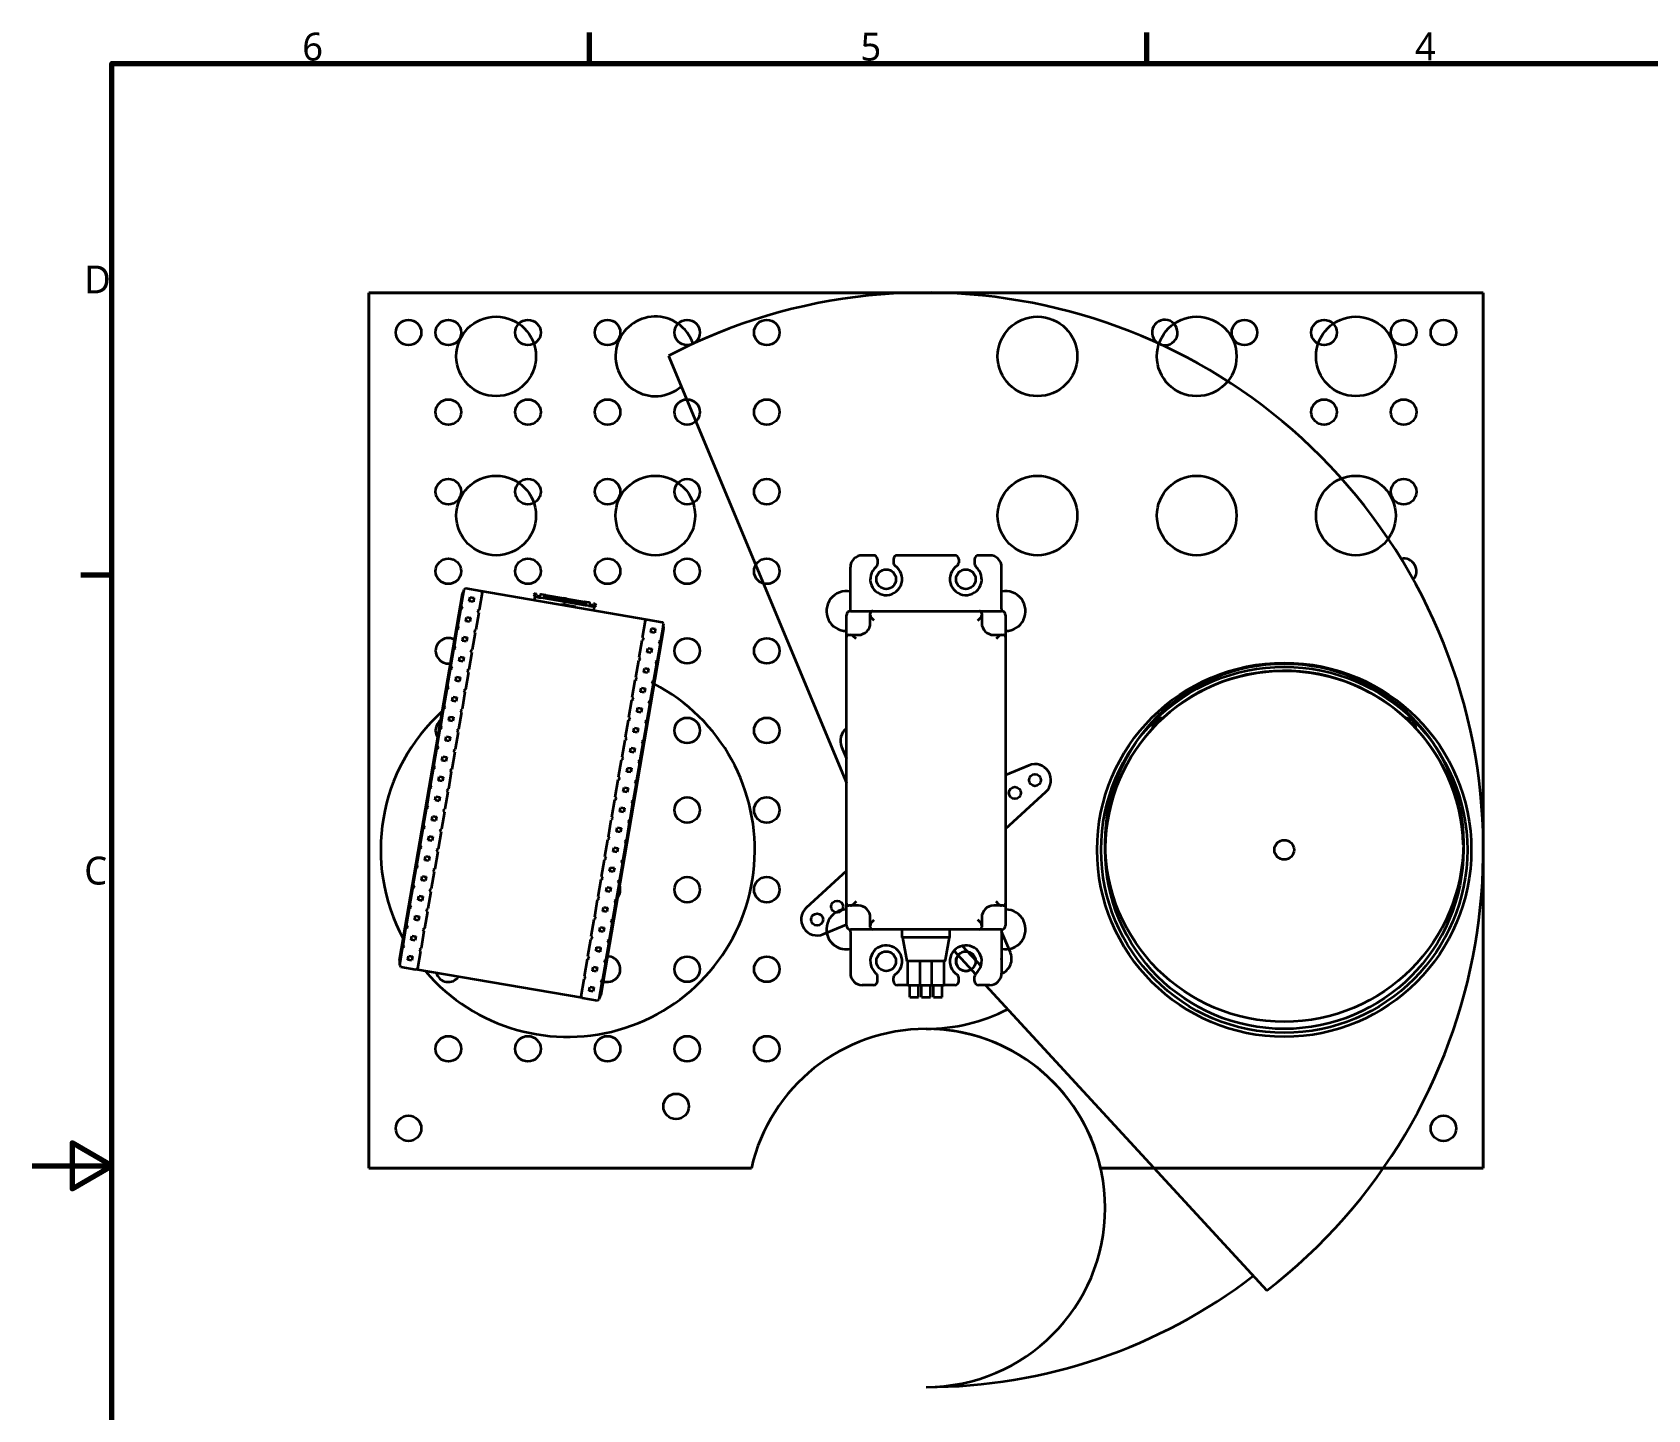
# Model space of a CAD drawing. Header units: millimetres. Extents: x 0 to 420, y 0 to 297.
# Drawn here: x 0 to 202.9, y 117.9 to 290.9 of the extents above; entities that cross this region are included whole.
import ezdxf

# ---------------------------------------------------------------- set-up
doc = ezdxf.new("R2010")
doc.units = ezdxf.units.MM
doc.layers.add('可見 (ISO)', color=7, linetype='Continuous', lineweight=35)
doc.layers.add('圖框 (ISO)', color=1, linetype='Continuous', lineweight=70, true_color=0xff0000)
doc.styles.add('註記文字 (ISO)', font='')
doc.styles.get('註記文字 (ISO)').set_extended_font_data('Microsoft JhengHei')

# ---------------------------------------------------------------- blocks, each defined once
blk = doc.blocks.new('圖框 預設圖框')
at = {"layer": '圖框 (ISO)'}
for p, q in [((70, 287), (70, 290.9)), ((140, 287), (140, 290.9)), ((10, 222.75), (6.1, 222.75))]:
    blk.add_line(p, q, dxfattribs=at)
at = {"layer": '圖框 (ISO)', "flags": 128}
for points in [[(10, 10), (10, 287), (410, 287), (410, 10), (10, 10)], [(0, 148.5), (10, 148.5), (5, 151.39), (5, 145.61), (10, 148.5)]]:
    blk.add_lwpolyline(points, dxfattribs=at)
at = {"layer": '圖框 (ISO)', "char_height": 3.5, "attachment_point": 7, "style": '註記文字 (ISO)'}
for s, insert in [('6', (33.91, 287.34)), ('5', (104.03, 287.34)), ('4', (173.69, 287.4)), ('D', (6.53, 258.13)), ('C', (6.52, 183.81))]:
    blk.add_mtext(s, dxfattribs=dict(at, insert=insert))

msp = doc.modelspace()

# ---------------------------------------------------------------- linework, layer by layer
at = {"layer": '可見 (ISO)'}
for p, q in [((42.26, 258.22), (42.26, 148.22)), ((182.26, 258.22), (42.26, 258.22)), ((42.26, 258.22), (182.26, 258.22)), ((42.26, 148.22), (42.26, 258.22)), ((42.26, 258.22), (42.26, 148.22)), ((182.26, 258.22), (42.26, 258.22)), ((182.26, 148.22), (182.26, 258.22)), ((182.26, 258.22), (182.26, 148.22)), ((182.26, 148.22), (182.26, 258.22)), ((79.9, 250.29), (102.26, 196.62)), ((102.76, 218.52), (102.76, 223.72)), ((105.66, 225.22), (104.26, 225.22)), ((106.16, 224.72), (106.16, 224.14)), ((108.16, 224.72), (108.16, 224.3)), ((115.87, 225.22), (108.66, 225.22)), ((116.37, 224.72), (116.37, 224.3)), ((118.37, 224.72), (118.37, 224.14)), ((120.26, 225.22), (118.87, 225.22)), ((121.76, 218.52), (121.76, 223.72)), ((46.12, 174.32), (54.02, 220.38)), ((53.87, 218.78), (54.24, 220.93)), ((54.45, 221.08), (54.24, 220.93)), ((54.45, 221.08), (56.35, 220.75)), ((54.89, 219.47), (54.98, 219.97)), ((55.4, 219.39), (54.89, 219.47)), ((54.98, 219.97), (55.48, 219.89)), ((55.48, 219.89), (55.4, 219.39)), ((56.5, 220.55), (56.13, 218.39)), ((56.35, 220.75), (77.23, 217.17)), ((56.5, 220.55), (56.35, 220.75)), ((63.19, 220.45), (62.96, 220.26)), ((62.96, 220.26), (63.09, 220.1)), ((63.09, 220.1), (63.17, 220.02)), ((63.09, 219.6), (63.17, 220.02)), ((63.33, 219.99), (63.17, 220.02)), ((63.17, 220.02), (63.17, 220.02)), ((63.32, 220.3), (63.19, 220.45)), ((63.39, 220.21), (63.32, 220.3)), ((63.33, 219.99), (63.85, 219.9)), ((63.75, 220.16), (63.71, 219.92)), ((63.75, 220.16), (63.76, 220.23)), ((64.23, 219.83), (63.85, 219.9)), ((64.5, 220.22), (63.98, 220.31)), ((64.24, 219.9), (64.23, 219.83)), ((66.85, 219.39), (64.23, 219.83)), ((64.28, 220.14), (64.24, 219.9)), ((66.69, 219.61), (64.46, 219.99)), ((64.5, 220.22), (66.73, 219.84)), ((67.14, 219.77), (66.73, 219.84)), ((66.85, 219.39), (66.79, 219.04)), ((66.87, 219.38), (66.81, 219.04)), ((66.85, 219.39), (66.87, 219.46)), ((66.9, 219.69), (66.87, 219.46)), ((66.87, 219.38), (66.88, 219.45)), ((69.49, 218.93), (66.87, 219.38)), ((66.92, 219.68), (66.88, 219.45)), ((67.1, 219.54), (69.33, 219.16)), ((67.14, 219.77), (69.37, 219.39)), ((69.89, 219.3), (69.37, 219.39)), ((69.55, 219.23), (69.51, 219)), ((70.68, 219.17), (70.51, 219.07)), ((70.68, 219.17), (70.83, 218.91)), ((53.44, 216.28), (53.81, 218.43)), ((54.02, 218.57), (53.81, 218.43)), ((53.87, 218.78), (54.02, 218.57)), ((54.47, 216.97), (54.55, 217.47)), ((54.55, 217.47), (55.05, 217.38)), ((55.05, 217.38), (54.97, 216.88)), ((56.07, 218.04), (55.7, 215.89)), ((55.92, 218.25), (56.13, 218.39)), ((56.07, 218.04), (55.92, 218.25)), ((66.45, 219.02), (66.46, 219.1)), ((66.46, 219.1), (66.79, 219.04)), ((66.79, 219.04), (66.78, 218.96)), ((66.81, 219.04), (66.8, 218.96)), ((66.81, 219.04), (68.28, 218.78)), ((68.28, 218.78), (68.27, 218.71)), ((69.49, 218.93), (69.51, 219)), ((69.88, 218.87), (69.49, 218.93)), ((69.88, 218.87), (70.4, 218.78)), ((70.06, 219.07), (70.02, 218.84)), ((70.06, 219.07), (70.07, 219.14)), ((70.56, 218.75), (70.4, 218.78)), ((70.41, 219.01), (70.51, 219.07)), ((70.56, 218.75), (70.49, 218.33)), ((70.66, 218.81), (70.56, 218.75)), ((70.56, 218.75), (70.56, 218.75)), ((70.66, 218.81), (70.83, 218.91)), ((77.23, 217.17), (77.02, 217.03)), ((77.23, 217.17), (79.13, 216.84)), ((102.26, 214.92), (102.26, 217.72)), ((102.76, 218.22), (102.76, 218.52)), ((102.76, 218.22), (105.56, 218.22)), ((105.26, 217.72), (105.26, 217.92)), ((105.26, 216.72), (105.26, 217.72)), ((105.76, 217.02), (105.41, 217.37)), ((105.56, 218.22), (118.96, 218.22)), ((118.76, 217.02), (119.12, 217.37)), ((118.96, 218.22), (121.76, 218.22)), ((119.26, 217.92), (119.26, 217.72)), ((119.26, 217.72), (119.26, 216.72)), ((121.76, 218.52), (121.76, 218.22)), ((122.26, 217.72), (122.26, 214.92)), ((53.02, 213.77), (53.38, 215.93)), ((53.59, 216.07), (53.38, 215.93)), ((53.44, 216.28), (53.59, 216.07)), ((54.97, 216.88), (54.47, 216.97)), ((55.64, 215.54), (55.27, 213.39)), ((55.49, 215.74), (55.7, 215.89)), ((55.64, 215.54), (55.49, 215.74)), ((79.3, 216.04), (71.4, 169.98)), ((76.66, 214.87), (77.02, 217.03)), ((77.68, 215.57), (77.76, 216.07)), ((78.18, 215.48), (77.68, 215.57)), ((77.76, 216.07), (78.26, 215.98)), ((78.26, 215.98), (78.18, 215.48)), ((79.28, 216.64), (78.91, 214.49)), ((79.28, 216.64), (79.13, 216.84)), ((102.56, 215.22), (102.76, 215.22)), ((102.76, 215.22), (103.76, 215.22)), ((120.76, 215.22), (121.76, 215.22)), ((121.76, 215.22), (121.96, 215.22)), ((52.59, 211.27), (52.96, 213.42)), ((53.16, 213.57), (52.96, 213.42)), ((53.02, 213.77), (53.16, 213.57)), ((54.04, 214.47), (54.12, 214.97)), ((54.54, 214.38), (54.04, 214.47)), ((54.12, 214.97), (54.62, 214.88)), ((54.62, 214.88), (54.54, 214.38)), ((55.06, 213.24), (55.27, 213.39)), ((55.21, 213.04), (55.06, 213.24)), ((76.23, 212.37), (76.6, 214.52)), ((76.8, 214.67), (76.6, 214.52)), ((76.66, 214.87), (76.8, 214.67)), ((77.25, 213.06), (77.33, 213.56)), ((77.75, 212.98), (77.25, 213.06)), ((77.33, 213.56), (77.83, 213.48)), ((77.83, 213.48), (77.75, 212.98)), ((78.85, 214.14), (78.48, 211.98)), ((78.7, 214.34), (78.91, 214.49)), ((78.85, 214.14), (78.7, 214.34)), ((102.26, 181.52), (102.26, 214.92)), ((103.47, 214.72), (103.12, 215.08)), ((121.41, 215.08), (121.06, 214.72)), ((122.26, 214.92), (122.26, 181.52)), ((52.73, 211.06), (52.53, 210.92)), ((52.59, 211.27), (52.73, 211.06)), ((53.61, 211.96), (53.69, 212.46)), ((54.11, 211.88), (53.61, 211.96)), ((53.69, 212.46), (54.19, 212.38)), ((54.19, 212.38), (54.11, 211.88)), ((55.21, 213.04), (54.84, 210.88)), ((75.8, 209.87), (76.17, 212.02)), ((76.37, 212.16), (76.17, 212.02)), ((76.23, 212.37), (76.37, 212.16)), ((76.82, 210.56), (76.9, 211.06)), ((76.9, 211.06), (77.4, 210.97)), ((78.42, 211.63), (78.05, 209.48)), ((78.27, 211.84), (78.48, 211.98)), ((78.42, 211.63), (78.27, 211.84)), ((52.16, 208.77), (52.53, 210.92)), ((53.18, 209.46), (53.26, 209.96)), ((53.68, 209.37), (53.18, 209.46)), ((53.26, 209.96), (53.76, 209.87)), ((53.76, 209.87), (53.68, 209.37)), ((54.78, 210.53), (54.41, 208.38)), ((54.63, 210.74), (54.84, 210.88)), ((54.78, 210.53), (54.63, 210.74)), ((75.37, 207.36), (75.74, 209.52)), ((75.94, 209.66), (75.74, 209.52)), ((75.8, 209.87), (75.94, 209.66)), ((77.32, 210.47), (76.82, 210.56)), ((77.4, 210.97), (77.32, 210.47)), ((77.99, 209.13), (77.62, 206.98)), ((77.84, 209.33), (78.05, 209.48)), ((77.99, 209.13), (77.84, 209.33)), ((51.73, 206.26), (52.1, 208.42)), ((52.3, 208.56), (52.1, 208.42)), ((52.16, 208.77), (52.3, 208.56)), ((52.75, 206.96), (52.83, 207.46)), ((52.83, 207.46), (53.33, 207.37)), ((53.33, 207.37), (53.25, 206.87)), ((54.35, 208.03), (53.98, 205.88)), ((54.2, 208.23), (54.41, 208.38)), ((54.35, 208.03), (54.2, 208.23)), ((74.94, 204.86), (75.31, 207.01)), ((75.51, 207.16), (75.31, 207.01)), ((75.37, 207.36), (75.51, 207.16)), ((76.39, 208.06), (76.47, 208.56)), ((76.89, 207.97), (76.39, 208.06)), ((76.47, 208.56), (76.97, 208.47)), ((76.97, 208.47), (76.89, 207.97)), ((77.42, 206.83), (77.62, 206.98)), ((51.3, 203.76), (51.67, 205.91)), ((51.87, 206.06), (51.67, 205.91)), ((51.73, 206.26), (51.87, 206.06)), ((52.32, 204.45), (52.4, 204.95)), ((52.4, 204.95), (52.91, 204.87)), ((53.25, 206.87), (52.75, 206.96)), ((53.92, 205.53), (53.55, 203.37)), ((53.78, 205.73), (53.98, 205.88)), ((53.92, 205.53), (53.78, 205.73)), ((75.96, 205.55), (76.04, 206.05)), ((76.46, 205.47), (75.96, 205.55)), ((76.04, 206.05), (76.55, 205.97)), ((76.55, 205.97), (76.46, 205.47)), ((77.56, 206.63), (77.19, 204.47)), ((77.56, 206.63), (77.42, 206.83)), ((50.87, 201.26), (51.24, 203.41)), ((51.44, 203.55), (51.24, 203.41)), ((51.3, 203.76), (51.44, 203.55)), ((52.82, 204.37), (52.32, 204.45)), ((52.91, 204.87), (52.82, 204.37)), ((53.49, 203.02), (53.12, 200.87)), ((53.35, 203.23), (53.55, 203.37)), ((53.49, 203.02), (53.35, 203.23)), ((74.51, 202.36), (74.88, 204.51)), ((75.08, 204.65), (74.88, 204.51)), ((74.94, 204.86), (75.08, 204.65)), ((75.53, 203.05), (75.62, 203.55)), ((76.03, 202.96), (75.53, 203.05)), ((75.62, 203.55), (76.12, 203.46)), ((76.12, 203.46), (76.03, 202.96)), ((77.13, 204.12), (76.76, 201.97)), ((76.99, 204.33), (77.19, 204.47)), ((77.13, 204.12), (76.99, 204.33)), ((50.44, 198.75), (50.81, 200.91)), ((51.01, 201.05), (50.81, 200.91)), ((50.87, 201.26), (51.01, 201.05)), ((51.89, 201.95), (51.98, 202.45)), ((52.39, 201.86), (51.89, 201.95)), ((51.98, 202.45), (52.48, 202.36)), ((52.48, 202.36), (52.39, 201.86)), ((74.08, 199.85), (74.45, 202.01)), ((74.65, 202.15), (74.45, 202.01)), ((74.51, 202.36), (74.65, 202.15)), ((75.1, 200.54), (75.19, 201.05)), ((75.19, 201.05), (75.69, 200.96)), ((75.69, 200.96), (75.6, 200.46)), ((76.7, 201.62), (76.33, 199.47)), ((76.56, 201.82), (76.76, 201.97)), ((76.7, 201.62), (76.56, 201.82)), ((101.66, 201.14), (102.26, 199.68)), ((51.46, 199.44), (51.55, 199.95)), ((51.96, 199.36), (51.46, 199.44)), ((51.55, 199.95), (52.05, 199.86)), ((52.05, 199.86), (51.96, 199.36)), ((53.06, 200.52), (52.69, 198.37)), ((52.92, 200.72), (53.12, 200.87)), ((53.06, 200.52), (52.92, 200.72)), ((73.65, 197.35), (74.02, 199.5)), ((74.22, 199.65), (74.02, 199.5)), ((74.08, 199.85), (74.22, 199.65)), ((75.6, 200.46), (75.1, 200.54)), ((76.27, 199.12), (75.9, 196.96)), ((76.13, 199.32), (76.33, 199.47)), ((76.27, 199.12), (76.13, 199.32)), ((50.01, 196.25), (50.38, 198.4)), ((50.58, 198.55), (50.38, 198.4)), ((50.44, 198.75), (50.58, 198.55)), ((51.03, 196.94), (51.12, 197.44)), ((51.53, 196.86), (51.03, 196.94)), ((51.12, 197.44), (51.62, 197.36)), ((51.62, 197.36), (51.53, 196.86)), ((52.63, 198.02), (52.26, 195.86)), ((52.49, 198.22), (52.69, 198.37)), ((52.63, 198.02), (52.49, 198.22)), ((73.22, 194.85), (73.59, 197)), ((73.8, 197.14), (73.59, 197)), ((73.65, 197.35), (73.8, 197.14)), ((74.67, 198.04), (74.76, 198.54)), ((75.17, 197.96), (74.67, 198.04)), ((74.76, 198.54), (75.26, 198.46)), ((75.26, 198.46), (75.17, 197.96)), ((75.7, 196.82), (75.9, 196.96)), ((125.18, 198.83), (122.26, 197.62)), ((49.58, 193.75), (49.95, 195.9)), ((50.16, 196.04), (49.95, 195.9)), ((50.01, 196.25), (50.16, 196.04)), ((50.6, 194.44), (50.69, 194.94)), ((50.69, 194.94), (51.19, 194.85)), ((51.19, 194.85), (51.1, 194.35)), ((52.2, 195.51), (51.83, 193.36)), ((52.06, 195.72), (52.26, 195.86)), ((52.2, 195.51), (52.06, 195.72)), ((73.22, 194.85), (73.37, 194.64)), ((74.24, 195.54), (74.33, 196.04)), ((74.74, 195.45), (74.24, 195.54)), ((74.33, 196.04), (74.83, 195.95)), ((74.83, 195.95), (74.74, 195.45)), ((75.84, 196.61), (75.47, 194.46)), ((75.84, 196.61), (75.7, 196.82)), ((122.26, 190.87), (127.31, 195.51)), ((49.15, 191.24), (49.52, 193.39)), ((49.73, 193.54), (49.52, 193.39)), ((49.58, 193.75), (49.73, 193.54)), ((51.1, 194.35), (50.6, 194.44)), ((51.77, 193.01), (51.4, 190.86)), ((51.63, 193.21), (51.83, 193.36)), ((51.77, 193.01), (51.63, 193.21)), ((72.79, 192.34), (73.16, 194.49)), ((73.37, 194.64), (73.16, 194.49)), ((73.81, 193.03), (73.9, 193.54)), ((74.31, 192.95), (73.81, 193.03)), ((73.9, 193.54), (74.4, 193.45)), ((74.4, 193.45), (74.31, 192.95)), ((75.41, 194.11), (75.04, 191.96)), ((75.27, 194.31), (75.47, 194.46)), ((75.41, 194.11), (75.27, 194.31)), ((48.72, 188.74), (49.09, 190.89)), ((49.3, 191.04), (49.09, 190.89)), ((49.15, 191.24), (49.3, 191.04)), ((50.17, 191.93), (50.26, 192.44)), ((50.67, 191.85), (50.17, 191.93)), ((50.26, 192.44), (50.76, 192.35)), ((50.76, 192.35), (50.67, 191.85)), ((51.2, 190.71), (51.4, 190.86)), ((72.36, 189.84), (72.73, 191.99)), ((72.94, 192.14), (72.73, 191.99)), ((72.79, 192.34), (72.94, 192.14)), ((73.38, 190.53), (73.47, 191.03)), ((73.47, 191.03), (73.97, 190.95)), ((73.97, 190.95), (73.88, 190.45)), ((74.98, 191.61), (74.62, 189.45)), ((74.84, 191.81), (75.04, 191.96)), ((74.98, 191.61), (74.84, 191.81)), ((48.72, 188.74), (48.87, 188.53)), ((49.74, 189.43), (49.83, 189.93)), ((50.24, 189.35), (49.74, 189.43)), ((49.83, 189.93), (50.33, 189.85)), ((50.33, 189.85), (50.24, 189.35)), ((51.34, 190.51), (50.98, 188.35)), ((51.34, 190.51), (51.2, 190.71)), ((71.93, 187.34), (72.3, 189.49)), ((72.51, 189.63), (72.3, 189.49)), ((72.36, 189.84), (72.51, 189.63)), ((73.88, 190.45), (73.38, 190.53)), ((74.56, 189.1), (74.19, 186.95)), ((74.41, 189.31), (74.62, 189.45)), ((74.56, 189.1), (74.41, 189.31)), ((48.29, 186.24), (48.66, 188.39)), ((48.87, 188.53), (48.66, 188.39)), ((49.31, 186.93), (49.4, 187.43)), ((49.81, 186.84), (49.31, 186.93)), ((49.4, 187.43), (49.9, 187.34)), ((49.9, 187.34), (49.81, 186.84)), ((50.92, 188), (50.55, 185.85)), ((50.77, 188.21), (50.98, 188.35)), ((50.92, 188), (50.77, 188.21)), ((71.5, 184.83), (71.87, 186.98)), ((72.08, 187.13), (71.87, 186.98)), ((71.93, 187.34), (72.08, 187.13)), ((72.95, 188.03), (73.04, 188.53)), ((73.45, 187.94), (72.95, 188.03)), ((73.04, 188.53), (73.54, 188.44)), ((73.54, 188.44), (73.45, 187.94)), ((73.98, 186.8), (74.19, 186.95)), ((74.13, 186.6), (73.98, 186.8)), ((47.86, 183.73), (48.23, 185.88)), ((48.44, 186.03), (48.23, 185.88)), ((48.29, 186.24), (48.44, 186.03)), ((48.88, 184.42), (48.97, 184.92)), ((48.97, 184.92), (49.47, 184.84)), ((49.47, 184.84), (49.38, 184.34)), ((50.49, 185.5), (50.12, 183.35)), ((50.34, 185.7), (50.55, 185.85)), ((50.49, 185.5), (50.34, 185.7)), ((71.5, 184.83), (71.65, 184.63)), ((72.52, 185.52), (72.61, 186.02)), ((73.02, 185.44), (72.52, 185.52)), ((72.61, 186.02), (73.11, 185.94)), ((73.11, 185.94), (73.02, 185.44)), ((74.13, 186.6), (73.76, 184.45)), ((102.26, 185.58), (97.22, 180.93)), ((47.43, 181.23), (47.8, 183.38)), ((48.01, 183.53), (47.8, 183.38)), ((47.86, 183.73), (48.01, 183.53)), ((49.38, 184.34), (48.88, 184.42)), ((50.06, 182.99), (49.69, 180.84)), ((49.91, 183.2), (50.12, 183.35)), ((50.06, 182.99), (49.91, 183.2)), ((71.07, 182.33), (71.44, 184.48)), ((71.65, 184.63), (71.44, 184.48)), ((72.09, 183.02), (72.18, 183.52)), ((72.6, 182.93), (72.09, 183.02)), ((72.18, 183.52), (72.68, 183.44)), ((72.68, 183.44), (72.6, 182.93)), ((73.7, 184.09), (73.33, 181.94)), ((73.55, 184.3), (73.76, 184.45)), ((73.7, 184.09), (73.55, 184.3)), ((47, 178.72), (47.37, 180.88)), ((47.58, 181.02), (47.37, 180.88)), ((47.43, 181.23), (47.58, 181.02)), ((48.45, 181.92), (48.54, 182.42)), ((48.96, 181.83), (48.45, 181.92)), ((48.54, 182.42), (49.04, 182.34)), ((49.04, 182.34), (48.96, 181.83)), ((49.48, 180.7), (49.69, 180.84)), ((49.63, 180.49), (49.48, 180.7)), ((70.64, 179.82), (71.01, 181.98)), ((71.22, 182.12), (71.01, 181.98)), ((71.07, 182.33), (71.22, 182.12)), ((71.67, 180.52), (71.75, 181.02)), ((71.75, 181.02), (72.25, 180.93)), ((72.25, 180.93), (72.17, 180.43)), ((73.27, 181.59), (72.9, 179.44)), ((73.12, 181.8), (73.33, 181.94)), ((73.27, 181.59), (73.12, 181.8)), ((102.26, 178.72), (102.26, 181.52)), ((102.76, 181.22), (102.56, 181.22)), ((103.76, 181.22), (102.76, 181.22)), ((103.47, 181.72), (103.12, 181.37)), ((121.76, 181.22), (120.76, 181.22)), ((121.41, 181.37), (121.06, 181.72)), ((121.96, 181.22), (121.76, 181.22)), ((122.26, 181.52), (122.26, 178.72)), ((47, 178.72), (47.15, 178.52)), ((48.03, 179.42), (48.11, 179.92)), ((48.53, 179.33), (48.03, 179.42)), ((48.11, 179.92), (48.61, 179.83)), ((48.61, 179.83), (48.53, 179.33)), ((49.63, 180.49), (49.26, 178.34)), ((70.22, 177.32), (70.58, 179.47)), ((70.79, 179.62), (70.58, 179.47)), ((70.64, 179.82), (70.79, 179.62)), ((72.17, 180.43), (71.67, 180.52)), ((72.84, 179.09), (72.47, 176.93)), ((72.69, 179.29), (72.9, 179.44)), ((72.84, 179.09), (72.69, 179.29)), ((99.35, 177.62), (102.26, 178.83)), ((105.26, 178.72), (105.26, 179.72)), ((105.26, 178.52), (105.26, 178.72)), ((105.41, 179.08), (105.76, 179.43)), ((119.12, 179.08), (118.76, 179.43)), ((119.26, 179.72), (119.26, 178.72)), ((119.26, 178.72), (119.26, 178.52)), ((46.58, 176.22), (46.94, 178.37)), ((47.15, 178.52), (46.94, 178.37)), ((47.6, 176.91), (47.68, 177.41)), ((48.1, 176.83), (47.6, 176.91)), ((47.68, 177.41), (48.18, 177.33)), ((48.18, 177.33), (48.1, 176.83)), ((49.2, 177.99), (48.83, 175.83)), ((49.05, 178.19), (49.26, 178.34)), ((49.2, 177.99), (49.05, 178.19)), ((69.79, 174.82), (70.16, 176.97)), ((70.36, 177.12), (70.16, 176.97)), ((70.22, 177.32), (70.36, 177.12)), ((71.24, 178.01), (71.32, 178.51)), ((71.74, 177.93), (71.24, 178.01)), ((71.32, 178.51), (71.82, 178.43)), ((71.82, 178.43), (71.74, 177.93)), ((72.41, 176.58), (72.04, 174.43)), ((72.26, 176.79), (72.47, 176.93)), ((72.41, 176.58), (72.26, 176.79)), ((102.76, 177.92), (102.76, 178.22)), ((105.56, 178.22), (102.76, 178.22)), ((102.76, 177.92), (102.76, 172.72)), ((118.96, 178.22), (105.56, 178.22)), ((109.26, 177.22), (109.26, 178.22)), ((115.26, 177.22), (109.26, 177.22)), ((109.89, 174.22), (109.36, 177.22)), ((115.16, 177.22), (114.66, 174.39)), ((115.26, 177.22), (115.26, 178.22)), ((121.76, 178.22), (118.96, 178.22)), ((121.76, 178.22), (121.76, 177.92)), ((122.87, 175.31), (121.76, 177.97)), ((121.76, 177.92), (121.76, 172.72)), ((46.15, 173.72), (46.52, 175.87)), ((46.72, 176.02), (46.52, 175.87)), ((46.58, 176.22), (46.72, 176.02)), ((47.17, 174.41), (47.25, 174.91)), ((47.25, 174.91), (47.75, 174.83)), ((47.75, 174.83), (47.67, 174.32)), ((48.77, 175.48), (48.4, 173.33)), ((48.62, 175.69), (48.83, 175.83)), ((48.77, 175.48), (48.62, 175.69)), ((69.93, 174.61), (69.73, 174.47)), ((69.79, 174.82), (69.93, 174.61)), ((70.81, 175.51), (70.89, 176.01)), ((71.31, 175.42), (70.81, 175.51)), ((70.89, 176.01), (71.39, 175.93)), ((71.39, 175.93), (71.31, 175.42)), ((115.77, 175.55), (118.48, 172.61)), ((116.8, 176.17), (119.17, 173.6)), ((46.15, 173.72), (46.29, 173.51)), ((46.29, 173.51), (48.19, 173.19)), ((47.67, 174.32), (47.17, 174.41)), ((48.19, 173.19), (48.4, 173.33)), ((69.07, 169.61), (48.19, 173.19)), ((69.36, 172.31), (69.73, 174.47)), ((70.38, 173.01), (70.46, 173.51)), ((70.88, 172.92), (70.38, 173.01)), ((70.46, 173.51), (70.96, 173.42)), ((70.96, 173.42), (70.88, 172.92)), ((71.98, 174.08), (71.61, 171.93)), ((71.83, 174.29), (72.04, 174.43)), ((71.98, 174.08), (71.83, 174.29)), ((114.47, 174.22), (109.89, 174.22)), ((109.89, 174.22), (109.89, 174.22)), ((109.96, 171.22), (109.96, 174.22)), ((111.51, 171.22), (111.51, 174.22)), ((113.01, 171.22), (113.01, 174.22)), ((114.56, 171.22), (114.56, 174.22)), ((114.66, 174.39), (114.66, 174.36)), ((68.93, 169.81), (69.3, 171.96)), ((69.5, 172.11), (69.3, 171.96)), ((69.36, 172.31), (69.5, 172.11)), ((69.95, 170.5), (70.03, 171)), ((70.45, 170.42), (69.95, 170.5)), ((70.03, 171), (70.53, 170.92)), ((70.53, 170.92), (70.45, 170.42)), ((71.55, 171.58), (71.18, 169.42)), ((71.4, 171.78), (71.61, 171.93)), ((71.55, 171.58), (71.4, 171.78)), ((105.66, 171.22), (104.26, 171.22)), ((106.16, 171.72), (106.16, 172.31)), ((108.16, 171.72), (108.16, 172.15)), ((109.96, 171.22), (108.66, 171.22)), ((109.96, 171.22), (111.51, 171.22)), ((110.21, 169.72), (110.21, 171.22)), ((111.31, 169.72), (111.31, 171.22)), ((111.51, 171.22), (113.01, 171.22)), ((111.71, 169.72), (111.71, 171.22)), ((112.81, 169.72), (112.81, 171.22)), ((113.01, 171.22), (114.56, 171.22)), ((113.21, 169.72), (113.21, 171.22)), ((114.31, 169.72), (114.31, 171.22)), ((115.87, 171.22), (114.56, 171.22)), ((116.37, 171.72), (116.37, 172.15)), ((118.37, 171.72), (118.37, 172.31)), ((120.26, 171.22), (118.87, 171.22)), ((119.75, 171.22), (155.08, 132.84)), ((68.93, 169.81), (69.07, 169.61)), ((69.07, 169.61), (70.98, 169.28)), ((70.98, 169.28), (71.18, 169.42)), ((110.21, 169.72), (111.31, 169.72)), ((111.71, 169.72), (112.81, 169.72)), ((113.21, 169.72), (114.31, 169.72)), ((42.26, 148.22), (90.33, 148.22)), ((90.33, 148.22), (42.26, 148.22)), ((42.26, 148.22), (90.33, 148.22)), ((134.2, 148.22), (182.26, 148.22)), ((182.26, 148.22), (134.2, 148.22)), ((169.71, 148.22), (182.26, 148.22))]:
    msp.add_line(p, q, dxfattribs=at)
for centre, radius in [((47.26, 253.22), 1.6), ((47.26, 253.22), 1.6), ((47.26, 253.22), 1.6), ((52.26, 253.22), 1.6), ((52.26, 253.22), 1.6), ((58.26, 250.22), 5), ((62.26, 253.22), 1.6), ((62.26, 253.22), 1.6), ((72.26, 253.22), 1.6), ((72.26, 253.22), 1.6), ((82.26, 253.22), 1.6), ((82.26, 253.22), 1.6), ((92.26, 253.22), 1.6), ((92.26, 253.22), 1.6), ((126.26, 250.22), 5), ((126.26, 250.22), 5), ((146.26, 250.22), 5), ((146.26, 250.22), 5), ((152.26, 253.22), 1.6), ((162.26, 253.22), 1.6), ((166.26, 250.22), 5), ((166.26, 250.22), 5), ((172.26, 253.22), 1.6), ((177.26, 253.22), 1.6), ((177.26, 253.22), 1.6), ((177.26, 253.22), 1.6), ((52.26, 243.22), 1.6), ((52.26, 243.22), 1.6), ((62.26, 243.22), 1.6), ((62.26, 243.22), 1.6), ((72.26, 243.22), 1.6), ((72.26, 243.22), 1.6), ((82.26, 243.22), 1.6), ((82.26, 243.22), 1.6), ((92.26, 243.22), 1.6), ((92.26, 243.22), 1.6), ((162.26, 243.22), 1.6), ((172.26, 243.22), 1.6), ((52.26, 233.22), 1.6), ((52.26, 233.22), 1.6), ((58.26, 230.22), 5), ((62.26, 233.22), 1.6), ((62.26, 233.22), 1.6), ((72.26, 233.22), 1.6), ((72.26, 233.22), 1.6), ((78.26, 230.22), 5), ((82.26, 233.22), 1.6), ((82.26, 233.22), 1.6), ((92.26, 233.22), 1.6), ((92.26, 233.22), 1.6), ((126.26, 230.22), 5), ((126.26, 230.22), 5), ((146.26, 230.22), 5), ((146.26, 230.22), 5), ((166.26, 230.22), 5), ((166.26, 230.22), 5), ((172.26, 233.22), 1.6), ((52.26, 223.22), 1.6), ((52.26, 223.22), 1.6), ((62.26, 223.22), 1.6), ((62.26, 223.22), 1.6), ((72.26, 223.22), 1.6), ((72.26, 223.22), 1.6), ((82.26, 223.22), 1.6), ((82.26, 223.22), 1.6), ((92.26, 223.22), 1.6), ((92.26, 223.22), 1.6), ((107.26, 222.22), 1.23), ((107.26, 222.22), 1.23), ((117.26, 222.22), 1.23), ((117.26, 222.22), 1.23), ((82.26, 213.22), 1.6), ((82.26, 213.22), 1.6), ((92.26, 213.22), 1.6), ((92.26, 213.22), 1.6), ((157.26, 188.22), 23.5), ((157.26, 188.22), 23.5), ((157.26, 188.22), 23.5), ((157.26, 188.22), 23.5), ((157.26, 188.22), 23), ((157.26, 188.22), 23), ((157.26, 189.11), 22.5), ((157.26, 188.22), 22.5), ((157.26, 188.22), 22.5), ((82.26, 203.22), 1.6), ((82.26, 203.22), 1.6), ((92.26, 203.22), 1.6), ((92.26, 203.22), 1.6), ((125.95, 196.98), 0.75), ((82.26, 193.22), 1.6), ((82.26, 193.22), 1.6), ((92.26, 193.22), 1.6), ((92.26, 193.22), 1.6), ((123.42, 195.37), 0.75), ((157.26, 188.22), 1.23), ((82.26, 183.22), 1.6), ((82.26, 183.22), 1.6), ((92.26, 183.22), 1.6), ((92.26, 183.22), 1.6), ((101.1, 181.08), 0.75), ((98.58, 179.46), 0.75), ((82.26, 173.22), 1.6), ((82.26, 173.22), 1.6), ((92.26, 173.22), 1.6), ((92.26, 173.22), 1.6), ((107.26, 174.22), 1.23), ((107.26, 174.22), 1.23), ((107.26, 174.22), 1.23), ((117.26, 174.22), 1.23), ((117.26, 174.22), 1.23), ((52.26, 163.22), 1.6), ((52.26, 163.22), 1.6), ((62.26, 163.22), 1.6), ((62.26, 163.22), 1.6), ((72.26, 163.22), 1.6), ((72.26, 163.22), 1.6), ((82.26, 163.22), 1.6), ((82.26, 163.22), 1.6), ((92.26, 163.22), 1.6), ((92.26, 163.22), 1.6), ((80.87, 155.98), 1.6), ((80.87, 155.98), 1.6), ((47.26, 153.22), 1.6), ((47.26, 153.22), 1.6), ((47.26, 153.22), 1.6), ((177.26, 153.22), 1.6), ((177.26, 153.22), 1.6), ((177.26, 153.22), 1.6)]:
    msp.add_circle(centre, radius, dxfattribs=at)
for centre, radius, start, end in [((112.26, 188.22), 70, 307.7052, 117.5394), ((78.26, 250.22), 5, 18.5577, 310.5067), ((142.26, 253.22), 1.6, 251.8399, 238.6098), ((104.26, 223.72), 1.5, 90, 180), ((107.26, 222.22), 2, 130.0411, 56.1747), ((105.66, 224.72), 0.5, 0, 90), ((105.66, 224.14), 0.5, 310.0411, 0), ((108.66, 224.72), 0.5, 90, 180), ((108.66, 224.3), 0.5, 180, 236.1747), ((117.26, 222.22), 2, 123.8253, 49.9589), ((115.87, 224.72), 0.5, 0, 90), ((115.87, 224.3), 0.5, 303.8253, 0), ((118.87, 224.72), 0.5, 90, 180), ((118.87, 224.14), 0.5, 180, 229.9589), ((120.26, 223.72), 1.5, 0, 90), ((172.26, 223.22), 1.6, 319.2763, 101.2365), ((54.77, 220.25), 0.762, 136.7114, 170.2687), ((63.17, 220.02), 0.301, 350.3283, 40.5879), ((102.26, 218.22), 2.5, 78.463, 270), ((102.26, 218.22), 2.5, 78.463, 270), ((122.26, 218.22), 2.5, 270, 101.537), ((122.26, 218.22), 2.5, 270, 101.537), ((70.56, 218.75), 0.301, 119.9495, 170.2091), ((102.76, 217.72), 0.5, 90, 180), ((105.56, 217.92), 0.3, 135, 180), ((105.76, 217.72), 0.5, 180, 225), ((105.56, 217.92), 0.3, 90, 135), ((118.96, 217.92), 0.3, 45, 90), ((118.76, 217.72), 0.5, 315, 0), ((118.96, 217.92), 0.3, 0, 45), ((121.76, 217.72), 0.5, 0, 90), ((78.55, 216.17), 0.762, 350.2687, 23.826), ((102.56, 214.92), 0.3, 135, 180), ((102.56, 214.92), 0.3, 90, 135), ((102.76, 214.72), 0.5, 45, 90), ((103.76, 216.72), 1.5, 270, 0), ((120.76, 216.72), 1.5, 180, 270), ((121.76, 214.72), 0.5, 90, 135), ((121.96, 214.92), 0.3, 45, 90), ((121.96, 214.92), 0.3, 0, 45), ((52.26, 213.22), 1.6, 61.2649, 279.2725), ((52.26, 213.22), 1.6, 61.2649, 279.2725), ((67.26, 188.22), 23.5, 220.4302, 62.5166), ((157.26, 188.22), 22.5, 1.6835, 179.4388), ((67.26, 188.22), 23.5, 132.1524, 208.3849), ((52.26, 203.22), 1.6, 127.2218, 213.3156), ((52.26, 203.22), 1.6, 127.2218, 213.3156), ((103.5, 201.91), 2, 128.3034, 202.5872), ((142.26, 203.22), 1.6, 97.2724, 172.7276), ((172.26, 203.22), 1.6, 7.2724, 82.7276), ((125.95, 196.98), 2, 312.6573, 112.5872), ((72.26, 183.22), 1.6, 320.723, 19.8144), ((72.26, 183.22), 1.6, 320.723, 19.8144), ((98.58, 179.46), 2, 132.6573, 292.5872), ((102.26, 178.22), 2.5, 90, 281.537), ((102.26, 178.22), 2.5, 90, 281.537), ((102.26, 178.22), 2.5, 102.3542, 121.8331), ((102.56, 181.52), 0.3, 180, 225), ((102.56, 181.52), 0.3, 225, 270), ((102.76, 181.72), 0.5, 270, 315), ((103.76, 179.72), 1.5, 0, 90), ((120.76, 179.72), 1.5, 90, 180), ((121.76, 181.72), 0.5, 225, 270), ((122.26, 178.22), 2.5, 258.463, 90), ((122.26, 178.22), 2.5, 258.463, 90), ((121.96, 181.52), 0.3, 270, 315), ((121.96, 181.52), 0.3, 315, 0), ((102.76, 178.72), 0.5, 180, 270), ((105.76, 178.72), 0.5, 135, 180), ((118.76, 178.72), 0.5, 0, 45), ((121.76, 178.72), 0.5, 270, 0), ((102.26, 178.22), 2.5, 189.6317, 281.537), ((105.56, 178.52), 0.3, 180, 225), ((105.56, 178.52), 0.3, 225, 270), ((118.96, 178.52), 0.3, 270, 315), ((118.96, 178.52), 0.3, 315, 0), ((72.26, 173.22), 1.6, 249.5223, 91.0151), ((72.26, 173.22), 1.6, 249.5223, 91.0151), ((107.26, 174.22), 2, 303.8253, 229.9589), ((117.26, 174.22), 2, 310.0411, 236.1747), ((117.26, 174.22), 1.23, 141.932, 303.3126), ((121.02, 174.54), 2, 291.6841, 22.5872), ((121.02, 174.54), 0.75, 350.4703, 9.5297), ((46.87, 174.19), 0.762, 170.2687, 203.826), ((52.26, 173.22), 1.6, 197.2121, 323.3253), ((52.26, 173.22), 1.6, 197.2121, 323.3253), ((104.26, 172.72), 1.5, 180, 270), ((105.66, 172.31), 0.5, 0, 49.9589), ((108.66, 172.15), 0.5, 123.8253, 180), ((114.47, 174.42), 0.2, 270, 350), ((115.87, 172.15), 0.5, 0, 56.1747), ((118.87, 172.31), 0.5, 130.0411, 180), ((120.26, 172.72), 1.5, 270, 0), ((105.66, 171.72), 0.5, 270, 0), ((108.66, 171.72), 0.5, 180, 270), ((115.87, 171.72), 0.5, 270, 0), ((118.87, 171.72), 0.5, 180, 270), ((70.65, 170.11), 0.762, 316.7114, 350.2687), ((112.26, 188.22), 22.5, 270, 297.1563), ((112.26, 143.22), 22.5, 12.8396, 167.1604), ((112.26, 143.22), 22.5, 12.8396, 167.1604), ((112.26, 143.22), 22.5, 90, 167.1604), ((112.26, 143.22), 22.5, 270, 90), ((112.26, 188.22), 67.5, 270, 307.5226)]:
    msp.add_arc(centre, radius, start, end, dxfattribs=at)
for centre, major_axis, ratio, start_param, end_param in [((63.96, 220.19), (-0.197, 0.034), 0.623744, 4.712389, 6.283185), ((64.44, 219.87), (-0.197, 0.034), 0.623744, 4.712389, 6.283185), ((64.48, 220.1), (-0.197, 0.034), 0.623744, 4.712389, 6.283185), ((66.67, 219.49), (0.197, -0.034), 0.623744, 0, 1.570796), ((66.71, 219.72), (0.197, -0.034), 0.623744, 0, 1.570796), ((67.08, 219.42), (-0.197, 0.034), 0.623744, 4.712389, 6.283185), ((67.12, 219.65), (-0.197, 0.034), 0.623744, 4.712389, 6.283185), ((69.31, 219.04), (0.197, -0.034), 0.623744, 0, 1.570796), ((69.35, 219.27), (0.197, -0.034), 0.623744, 0, 1.570796), ((69.87, 219.18), (0.197, -0.034), 0.623744, 0, 1.570796), ((110.06, 174.42), (-0.167, -0.199), 0.086179, 0.072187, 1.468451)]:
    msp.add_ellipse(centre, major_axis=major_axis, ratio=ratio, start_param=start_param, end_param=end_param, dxfattribs=at)
for points, knots in [([(114.56, 174.22), (114.56, 174.22), (114.56, 174.22), (114.56, 174.22), (114.56, 174.22), (114.56, 174.22), (114.56, 174.22), (114.55, 174.22), (114.55, 174.22), (114.54, 174.22), (114.54, 174.22), (114.52, 174.22), (114.5, 174.22), (114.47, 174.22)], [0.03977903, 0.03977903, 0.03977903, 0.03977903, 0.04521829, 0.04521829, 0.04993871, 0.04993871, 0.05096258, 0.05096258, 0.05874214, 0.05874214, 0.06156382, 0.06156382, 0.07956693, 0.07956693, 0.07956693, 0.07956693]), ([(114.66, 174.36), (114.66, 174.35), (114.66, 174.35), (114.65, 174.33), (114.65, 174.32), (114.64, 174.3), (114.63, 174.28), (114.6, 174.25), (114.58, 174.24), (114.56, 174.22)], [0, 0, 0, 0, 0.00234809, 0.00234809, 0.00466406, 0.00466406, 0.01021834, 0.01021834, 0.01719957, 0.01719957, 0.01719957, 0.01719957])]:
    msp.add_open_spline(points, degree=3, knots=knots, dxfattribs=at)

# ---------------------------------------------------------------- block references
msp.add_blockref('圖框 預設圖框', (0, 0))

doc.saveas('drawing.dxf')
